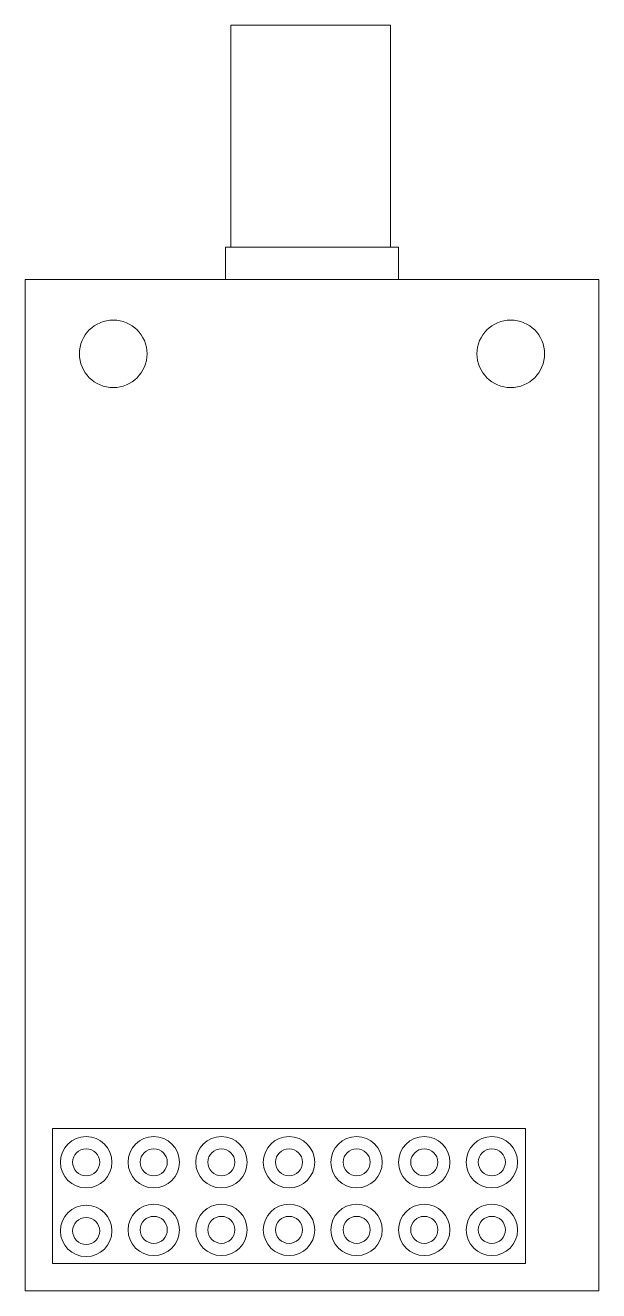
# Model space of a CAD drawing. Header units: millimetres. Extents: x 0 to 21.2, y 0 to 46.8.
import ezdxf

# ---------------------------------------------------------------- set-up
doc = ezdxf.new("R2010")
doc.units = ezdxf.units.MM
doc.layers.add('Helper', color=178, linetype='Continuous', lineweight=25, true_color=0x000000)
doc.layers.add('Outline', color=178, linetype='Continuous', lineweight=25, true_color=0x000000)

msp = doc.modelspace()

# ---------------------------------------------------------------- linework, layer by layer
at = {"layer": 'Helper', "lineweight": 0}
for p, q in [((13.5, 46.8), (7.6, 46.8)), ((7.6, 46.8), (7.6, 38.6)), ((13.5, 38.6), (13.5, 46.8)), ((13.8, 38.6), (7.4, 38.6)), ((7.4, 38.6), (7.4, 37.4)), ((7.6, 38.6), (13.5, 38.6)), ((13.8, 37.4), (13.8, 38.6)), ((7.4, 37.4), (13.8, 37.4)), ((21.2, 34.65), (21.2, 37.4)), ((18.5, 6), (1, 6)), ((1, 6), (1, 1)), ((1, 6), (1, 4.75)), ((2.25, 6), (1, 6)), ((1, 6), (1, 4.75)), ((3.5, 6), (2.25, 6)), ((4.75, 6), (3.5, 6)), ((6, 6), (4.75, 6)), ((7.25, 6), (6, 6)), ((8.5, 6), (7.25, 6)), ((9.75, 6), (8.5, 6)), ((11, 6), (9.75, 6)), ((12.25, 6), (11, 6)), ((13.5, 6), (12.25, 6)), ((14.75, 6), (13.5, 6)), ((16, 6), (14.75, 6)), ((17.25, 6), (16, 6)), ((18.5, 6), (17.25, 6)), ((18.5, 1), (18.5, 6)), ((18.5, 4.75), (18.5, 6)), ((1, 4.75), (1, 3.5)), ((0, 4), (0, 3)), ((1, 3), (1, 4)), ((1, 3.5), (1, 2.25)), ((18.5, 3.7), (18.5, 1)), ((1, 2.25), (1, 1)), ((0, 1), (0, 0)), ((1, 1), (18.5, 1)), ((1, 1), (2.25, 1)), ((2.25, 1), (3.5, 1)), ((3.5, 1), (4.75, 1)), ((4.75, 1), (6, 1)), ((6, 1), (7.25, 1)), ((7.25, 1), (8.5, 1)), ((8.5, 1), (9.75, 1)), ((9.75, 1), (11, 1)), ((11, 1), (12.25, 1)), ((12.25, 1), (13.5, 1)), ((13.5, 1), (14.75, 1)), ((14.75, 1), (16, 1)), ((16, 1), (17.25, 1)), ((17.25, 1), (18.5, 1))]:
    msp.add_line(p, q, dxfattribs=at)
for centre, radius in [((2.25, 4.75), 0.95), ((4.75, 4.75), 0.95), ((7.25, 4.75), 0.95), ((9.75, 4.75), 0.95), ((12.25, 4.75), 0.95), ((14.75, 4.75), 0.95), ((17.25, 4.75), 0.95), ((2.25, 4.75), 0.5), ((4.75, 4.75), 0.5), ((7.25, 4.75), 0.5), ((9.75, 4.75), 0.5), ((12.25, 4.75), 0.5), ((14.75, 4.75), 0.5), ((17.25, 4.75), 0.5), ((2.25, 2.21), 0.95), ((4.75, 2.25), 0.95), ((7.25, 2.25), 0.95), ((9.75, 2.25), 0.95), ((12.25, 2.25), 0.95), ((14.75, 2.25), 0.95), ((17.25, 2.25), 0.95), ((2.25, 2.21), 0.5), ((4.75, 2.25), 0.5), ((7.25, 2.25), 0.5), ((9.75, 2.25), 0.5), ((12.25, 2.25), 0.5), ((14.75, 2.25), 0.5), ((17.25, 2.25), 0.5)]:
    msp.add_circle(centre, radius, dxfattribs=at)
at = {"layer": 'Outline', "lineweight": 0}
for p, q in [((21.2, 37.4), (0, 37.4)), ((0, 37.4), (0, 0)), ((21.2, 0), (21.2, 37.4)), ((0, 0), (21.2, 0))]:
    msp.add_line(p, q, dxfattribs=at)
for centre in [(3.25, 34.65), (17.95, 34.65)]:
    msp.add_circle(centre, 1.25, dxfattribs=at)

doc.saveas('drawing.dxf')
